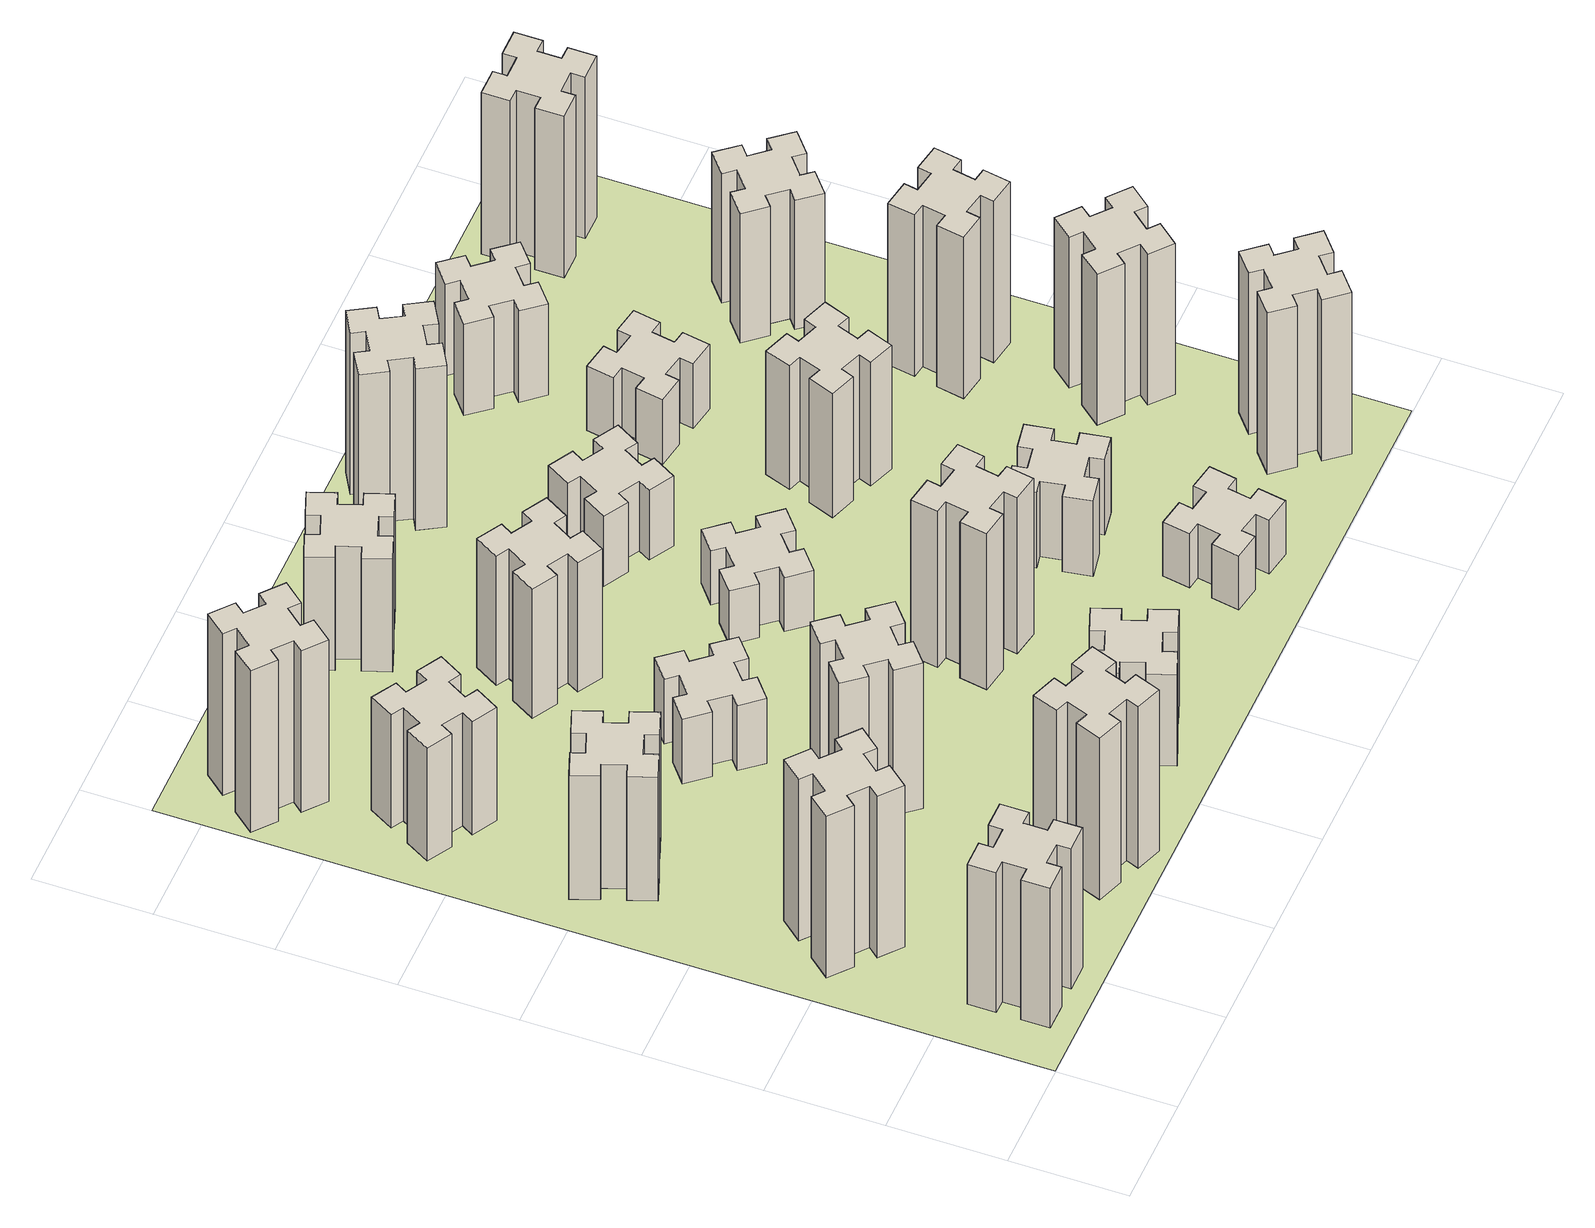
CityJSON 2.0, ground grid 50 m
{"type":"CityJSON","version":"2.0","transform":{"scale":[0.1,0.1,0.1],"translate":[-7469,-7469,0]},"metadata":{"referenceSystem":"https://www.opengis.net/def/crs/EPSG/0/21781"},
"CityObjects":{
"building1":{"type":"Building","attributes":{"class":"1000","function":"1000","usage":"1000","yearOfConstruction":2016,"roofType":"1000","measuredHeight":78,"storeysAboveGround":30,"storeysBelowGround":0},"geometry":[{"type":"Solid","lod":"1","boundaries":[[[[0,1,2,3,4,5,6,7,8,9,10,11,12,13,14,15,16,17,18,19]],[[17,16,20,21]],[[16,15,22,20]],[[15,14,23,22]],[[14,13,24,23]],[[13,12,25,24]],[[12,11,26,25]],[[11,10,27,26]],[[10,9,28,27]],[[9,8,29,28]],[[8,7,30,29]],[[7,6,31,30]],[[6,5,32,31]],[[5,4,33,32]],[[4,3,34,33]],[[3,2,35,34]],[[2,1,36,35]],[[1,0,37,36]],[[0,19,38,37]],[[19,18,39,38]],[[18,17,21,39]],[[24,25,26,27,28,29,30,31,32,33,34,35,36,37,38,39,21,20,22,23]]]]}]},
"building2":{"type":"Building","attributes":{"class":"1000","function":"1000","usage":"1000","yearOfConstruction":2016,"roofType":"1000","measuredHeight":90,"storeysAboveGround":30,"storeysBelowGround":0},"geometry":[{"type":"Solid","lod":"1","boundaries":[[[[40,41,42,43,44,45,46,47,48,49,50,51,52,53,54,55,56,57,58,59]],[[57,56,60,61]],[[56,55,62,60]],[[55,54,63,62]],[[54,53,64,63]],[[53,52,65,64]],[[52,51,66,65]],[[51,50,67,66]],[[50,49,68,67]],[[49,48,69,68]],[[48,47,70,69]],[[47,46,71,70]],[[46,45,72,71]],[[45,44,73,72]],[[44,43,74,73]],[[43,42,75,74]],[[42,41,76,75]],[[41,40,77,76]],[[40,59,78,77]],[[59,58,79,78]],[[58,57,61,79]],[[64,65,66,67,68,69,70,71,72,73,74,75,76,77,78,79,61,60,62,63]]]]}]},
"building3":{"type":"Building","attributes":{"class":"1000","function":"1000","usage":"1000","yearOfConstruction":2016,"roofType":"1000","measuredHeight":69,"storeysAboveGround":30,"storeysBelowGround":0},"geometry":[{"type":"Solid","lod":"1","boundaries":[[[[80,81,82,83,84,85,86,87,88,89,90,91,92,93,94,95,96,97,98,99]],[[97,96,100,101]],[[96,95,102,100]],[[95,94,103,102]],[[94,93,104,103]],[[93,92,105,104]],[[92,91,106,105]],[[91,90,107,106]],[[90,89,108,107]],[[89,88,109,108]],[[88,87,110,109]],[[87,86,111,110]],[[86,85,112,111]],[[85,84,113,112]],[[84,83,114,113]],[[83,82,115,114]],[[82,81,116,115]],[[81,80,117,116]],[[80,99,118,117]],[[99,98,119,118]],[[98,97,101,119]],[[104,105,106,107,108,109,110,111,112,113,114,115,116,117,118,119,101,100,102,103]]]]}]},
"building4":{"type":"Building","attributes":{"class":"1000","function":"1000","usage":"1000","yearOfConstruction":2016,"roofType":"1000","measuredHeight":63,"storeysAboveGround":30,"storeysBelowGround":0},"geometry":[{"type":"Solid","lod":"1","boundaries":[[[[120,121,122,123,124,125,126,127,128,129,130,131,132,133,134,135,136,137,138,139]],[[137,136,140,141]],[[136,135,142,140]],[[135,134,143,142]],[[134,133,144,143]],[[133,132,145,144]],[[132,131,146,145]],[[131,130,147,146]],[[130,129,148,147]],[[129,128,149,148]],[[128,127,150,149]],[[127,126,151,150]],[[126,125,152,151]],[[125,124,153,152]],[[124,123,154,153]],[[123,122,155,154]],[[122,121,156,155]],[[121,120,157,156]],[[120,139,158,157]],[[139,138,159,158]],[[138,137,141,159]],[[144,145,146,147,148,149,150,151,152,153,154,155,156,157,158,159,141,140,142,143]]]]}]},
"building5":{"type":"Building","attributes":{"class":"1000","function":"1000","usage":"1000","yearOfConstruction":2016,"roofType":"1000","measuredHeight":90,"storeysAboveGround":30,"storeysBelowGround":0},"geometry":[{"type":"Solid","lod":"1","boundaries":[[[[160,161,162,163,164,165,166,167,168,169,170,171,172,173,174,175,176,177,178,179]],[[177,176,180,181]],[[176,175,182,180]],[[175,174,183,182]],[[174,173,184,183]],[[173,172,185,184]],[[172,171,186,185]],[[171,170,187,186]],[[170,169,188,187]],[[169,168,189,188]],[[168,167,190,189]],[[167,166,191,190]],[[166,165,192,191]],[[165,164,193,192]],[[164,163,194,193]],[[163,162,195,194]],[[162,161,196,195]],[[161,160,197,196]],[[160,179,198,197]],[[179,178,199,198]],[[178,177,181,199]],[[184,185,186,187,188,189,190,191,192,193,194,195,196,197,198,199,181,180,182,183]]]]}]},
"building6":{"type":"Building","attributes":{"class":"1000","function":"1000","usage":"1000","yearOfConstruction":2016,"roofType":"1000","measuredHeight":90,"storeysAboveGround":30,"storeysBelowGround":0},"geometry":[{"type":"Solid","lod":"1","boundaries":[[[[200,201,202,203,204,205,206,207,208,209,210,211,212,213,214,215,216,217,218,219]],[[217,216,220,221]],[[216,215,222,220]],[[215,214,223,222]],[[214,213,224,223]],[[213,212,225,224]],[[212,211,226,225]],[[211,210,227,226]],[[210,209,228,227]],[[209,208,229,228]],[[208,207,230,229]],[[207,206,231,230]],[[206,205,232,231]],[[205,204,233,232]],[[204,203,234,233]],[[203,202,235,234]],[[202,201,236,235]],[[201,200,237,236]],[[200,219,238,237]],[[219,218,239,238]],[[218,217,221,239]],[[224,225,226,227,228,229,230,231,232,233,234,235,236,237,238,239,221,220,222,223]]]]}]},
"building7":{"type":"Building","attributes":{"class":"1000","function":"1000","usage":"1000","yearOfConstruction":2016,"roofType":"1000","measuredHeight":81,"storeysAboveGround":30,"storeysBelowGround":0},"geometry":[{"type":"Solid","lod":"1","boundaries":[[[[240,241,242,243,244,245,246,247,248,249,250,251,252,253,254,255,256,257,258,259]],[[257,256,260,261]],[[256,255,262,260]],[[255,254,263,262]],[[254,253,264,263]],[[253,252,265,264]],[[252,251,266,265]],[[251,250,267,266]],[[250,249,268,267]],[[249,248,269,268]],[[248,247,270,269]],[[247,246,271,270]],[[246,245,272,271]],[[245,244,273,272]],[[244,243,274,273]],[[243,242,275,274]],[[242,241,276,275]],[[241,240,277,276]],[[240,259,278,277]],[[259,258,279,278]],[[258,257,261,279]],[[264,265,266,267,268,269,270,271,272,273,274,275,276,277,278,279,261,260,262,263]]]]}]},
"building8":{"type":"Building","attributes":{"class":"1000","function":"1000","usage":"1000","yearOfConstruction":2016,"roofType":"1000","measuredHeight":36,"storeysAboveGround":30,"storeysBelowGround":0},"geometry":[{"type":"Solid","lod":"1","boundaries":[[[[280,281,282,283,284,285,286,287,288,289,290,291,292,293,294,295,296,297,298,299]],[[297,296,300,301]],[[296,295,302,300]],[[295,294,303,302]],[[294,293,304,303]],[[293,292,305,304]],[[292,291,306,305]],[[291,290,307,306]],[[290,289,308,307]],[[289,288,309,308]],[[288,287,310,309]],[[287,286,311,310]],[[286,285,312,311]],[[285,284,313,312]],[[284,283,314,313]],[[283,282,315,314]],[[282,281,316,315]],[[281,280,317,316]],[[280,299,318,317]],[[299,298,319,318]],[[298,297,301,319]],[[304,305,306,307,308,309,310,311,312,313,314,315,316,317,318,319,301,300,302,303]]]]}]},
"building9":{"type":"Building","attributes":{"class":"1000","function":"1000","usage":"1000","yearOfConstruction":2016,"roofType":"1000","measuredHeight":51,"storeysAboveGround":30,"storeysBelowGround":0},"geometry":[{"type":"Solid","lod":"1","boundaries":[[[[320,321,322,323,324,325,326,327,328,329,330,331,332,333,334,335,336,337,338,339]],[[337,336,340,341]],[[336,335,342,340]],[[335,334,343,342]],[[334,333,344,343]],[[333,332,345,344]],[[332,331,346,345]],[[331,330,347,346]],[[330,329,348,347]],[[329,328,349,348]],[[328,327,350,349]],[[327,326,351,350]],[[326,325,352,351]],[[325,324,353,352]],[[324,323,354,353]],[[323,322,355,354]],[[322,321,356,355]],[[321,320,357,356]],[[320,339,358,357]],[[339,338,359,358]],[[338,337,341,359]],[[344,345,346,347,348,349,350,351,352,353,354,355,356,357,358,359,341,340,342,343]]]]}]},
"building10":{"type":"Building","attributes":{"class":"1000","function":"1000","usage":"1000","yearOfConstruction":2016,"roofType":"1000","measuredHeight":72,"storeysAboveGround":30,"storeysBelowGround":0},"geometry":[{"type":"Solid","lod":"1","boundaries":[[[[360,361,362,363,364,365,366,367,368,369,370,371,372,373,374,375,376,377,378,379]],[[377,376,380,381]],[[376,375,382,380]],[[375,374,383,382]],[[374,373,384,383]],[[373,372,385,384]],[[372,371,386,385]],[[371,370,387,386]],[[370,369,388,387]],[[369,368,389,388]],[[368,367,390,389]],[[367,366,391,390]],[[366,365,392,391]],[[365,364,393,392]],[[364,363,394,393]],[[363,362,395,394]],[[362,361,396,395]],[[361,360,397,396]],[[360,379,398,397]],[[379,378,399,398]],[[378,377,381,399]],[[384,385,386,387,388,389,390,391,392,393,394,395,396,397,398,399,381,380,382,383]]]]}]},
"building11":{"type":"Building","attributes":{"class":"1000","function":"1000","usage":"1000","yearOfConstruction":2016,"roofType":"1000","measuredHeight":63,"storeysAboveGround":30,"storeysBelowGround":0},"geometry":[{"type":"Solid","lod":"1","boundaries":[[[[400,401,402,403,404,405,406,407,408,409,410,411,412,413,414,415,416,417,418,419]],[[417,416,420,421]],[[416,415,422,420]],[[415,414,423,422]],[[414,413,424,423]],[[413,412,425,424]],[[412,411,426,425]],[[411,410,427,426]],[[410,409,428,427]],[[409,408,429,428]],[[408,407,430,429]],[[407,406,431,430]],[[406,405,432,431]],[[405,404,433,432]],[[404,403,434,433]],[[403,402,435,434]],[[402,401,436,435]],[[401,400,437,436]],[[400,419,438,437]],[[419,418,439,438]],[[418,417,421,439]],[[424,425,426,427,428,429,430,431,432,433,434,435,436,437,438,439,421,420,422,423]]]]}]},
"building12":{"type":"Building","attributes":{"class":"1000","function":"1000","usage":"1000","yearOfConstruction":2016,"roofType":"1000","measuredHeight":87,"storeysAboveGround":30,"storeysBelowGround":0},"geometry":[{"type":"Solid","lod":"1","boundaries":[[[[440,441,442,443,444,445,446,447,448,449,450,451,452,453,454,455,456,457,458,459]],[[457,456,460,461]],[[456,455,462,460]],[[455,454,463,462]],[[454,453,464,463]],[[453,452,465,464]],[[452,451,466,465]],[[451,450,467,466]],[[450,449,468,467]],[[449,448,469,468]],[[448,447,470,469]],[[447,446,471,470]],[[446,445,472,471]],[[445,444,473,472]],[[444,443,474,473]],[[443,442,475,474]],[[442,441,476,475]],[[441,440,477,476]],[[440,459,478,477]],[[459,458,479,478]],[[458,457,461,479]],[[464,465,466,467,468,469,470,471,472,473,474,475,476,477,478,479,461,460,462,463]]]]}]},
"building13":{"type":"Building","attributes":{"class":"1000","function":"1000","usage":"1000","yearOfConstruction":2016,"roofType":"1000","measuredHeight":30,"storeysAboveGround":30,"storeysBelowGround":0},"geometry":[{"type":"Solid","lod":"1","boundaries":[[[[480,481,482,483,484,485,486,487,488,489,490,491,492,493,494,495,496,497,498,499]],[[497,496,500,501]],[[496,495,502,500]],[[495,494,503,502]],[[494,493,504,503]],[[493,492,505,504]],[[492,491,506,505]],[[491,490,507,506]],[[490,489,508,507]],[[489,488,509,508]],[[488,487,510,509]],[[487,486,511,510]],[[486,485,512,511]],[[485,484,513,512]],[[484,483,514,513]],[[483,482,515,514]],[[482,481,516,515]],[[481,480,517,516]],[[480,499,518,517]],[[499,498,519,518]],[[498,497,501,519]],[[504,505,506,507,508,509,510,511,512,513,514,515,516,517,518,519,501,500,502,503]]]]}]},
"building14":{"type":"Building","attributes":{"class":"1000","function":"1000","usage":"1000","yearOfConstruction":2016,"roofType":"1000","measuredHeight":39,"storeysAboveGround":30,"storeysBelowGround":0},"geometry":[{"type":"Solid","lod":"1","boundaries":[[[[520,521,522,523,524,525,526,527,528,529,530,531,532,533,534,535,536,537,538,539]],[[537,536,540,541]],[[536,535,542,540]],[[535,534,543,542]],[[534,533,544,543]],[[533,532,545,544]],[[532,531,546,545]],[[531,530,547,546]],[[530,529,548,547]],[[529,528,549,548]],[[528,527,550,549]],[[527,526,551,550]],[[526,525,552,551]],[[525,524,553,552]],[[524,523,554,553]],[[523,522,555,554]],[[522,521,556,555]],[[521,520,557,556]],[[520,539,558,557]],[[539,538,559,558]],[[538,537,541,559]],[[544,545,546,547,548,549,550,551,552,553,554,555,556,557,558,559,541,540,542,543]]]]}]},
"building15":{"type":"Building","attributes":{"class":"1000","function":"1000","usage":"1000","yearOfConstruction":2016,"roofType":"1000","measuredHeight":30,"storeysAboveGround":30,"storeysBelowGround":0},"geometry":[{"type":"Solid","lod":"1","boundaries":[[[[560,561,562,563,564,565,566,567,568,569,570,571,572,573,574,575,576,577,578,579]],[[577,576,580,581]],[[576,575,582,580]],[[575,574,583,582]],[[574,573,584,583]],[[573,572,585,584]],[[572,571,586,585]],[[571,570,587,586]],[[570,569,588,587]],[[569,568,589,588]],[[568,567,590,589]],[[567,566,591,590]],[[566,565,592,591]],[[565,564,593,592]],[[564,563,594,593]],[[563,562,595,594]],[[562,561,596,595]],[[561,560,597,596]],[[560,579,598,597]],[[579,578,599,598]],[[578,577,581,599]],[[584,585,586,587,588,589,590,591,592,593,594,595,596,597,598,599,581,580,582,583]]]]}]},
"building16":{"type":"Building","attributes":{"class":"1000","function":"1000","usage":"1000","yearOfConstruction":2016,"roofType":"1000","measuredHeight":90,"storeysAboveGround":30,"storeysBelowGround":0},"geometry":[{"type":"Solid","lod":"1","boundaries":[[[[600,601,602,603,604,605,606,607,608,609,610,611,612,613,614,615,616,617,618,619]],[[617,616,620,621]],[[616,615,622,620]],[[615,614,623,622]],[[614,613,624,623]],[[613,612,625,624]],[[612,611,626,625]],[[611,610,627,626]],[[610,609,628,627]],[[609,608,629,628]],[[608,607,630,629]],[[607,606,631,630]],[[606,605,632,631]],[[605,604,633,632]],[[604,603,634,633]],[[603,602,635,634]],[[602,601,636,635]],[[601,600,637,636]],[[600,619,638,637]],[[619,618,639,638]],[[618,617,621,639]],[[624,625,626,627,628,629,630,631,632,633,634,635,636,637,638,639,621,620,622,623]]]]}]},
"building17":{"type":"Building","attributes":{"class":"1000","function":"1000","usage":"1000","yearOfConstruction":2016,"roofType":"1000","measuredHeight":42,"storeysAboveGround":30,"storeysBelowGround":0},"geometry":[{"type":"Solid","lod":"1","boundaries":[[[[640,641,642,643,644,645,646,647,648,649,650,651,652,653,654,655,656,657,658,659]],[[657,656,660,661]],[[656,655,662,660]],[[655,654,663,662]],[[654,653,664,663]],[[653,652,665,664]],[[652,651,666,665]],[[651,650,667,666]],[[650,649,668,667]],[[649,648,669,668]],[[648,647,670,669]],[[647,646,671,670]],[[646,645,672,671]],[[645,644,673,672]],[[644,643,674,673]],[[643,642,675,674]],[[642,641,676,675]],[[641,640,677,676]],[[640,659,678,677]],[[659,658,679,678]],[[658,657,661,679]],[[664,665,666,667,668,669,670,671,672,673,674,675,676,677,678,679,661,660,662,663]]]]}]},
"building18":{"type":"Building","attributes":{"class":"1000","function":"1000","usage":"1000","yearOfConstruction":2016,"roofType":"1000","measuredHeight":69,"storeysAboveGround":30,"storeysBelowGround":0},"geometry":[{"type":"Solid","lod":"1","boundaries":[[[[680,681,682,683,684,685,686,687,688,689,690,691,692,693,694,695,696,697,698,699]],[[697,696,700,701]],[[696,695,702,700]],[[695,694,703,702]],[[694,693,704,703]],[[693,692,705,704]],[[692,691,706,705]],[[691,690,707,706]],[[690,689,708,707]],[[689,688,709,708]],[[688,687,710,709]],[[687,686,711,710]],[[686,685,712,711]],[[685,684,713,712]],[[684,683,714,713]],[[683,682,715,714]],[[682,681,716,715]],[[681,680,717,716]],[[680,699,718,717]],[[699,698,719,718]],[[698,697,701,719]],[[704,705,706,707,708,709,710,711,712,713,714,715,716,717,718,719,701,700,702,703]]]]}]},
"building19":{"type":"Building","attributes":{"class":"1000","function":"1000","usage":"1000","yearOfConstruction":2016,"roofType":"1000","measuredHeight":36,"storeysAboveGround":30,"storeysBelowGround":0},"geometry":[{"type":"Solid","lod":"1","boundaries":[[[[720,721,722,723,724,725,726,727,728,729,730,731,732,733,734,735,736,737,738,739]],[[737,736,740,741]],[[736,735,742,740]],[[735,734,743,742]],[[734,733,744,743]],[[733,732,745,744]],[[732,731,746,745]],[[731,730,747,746]],[[730,729,748,747]],[[729,728,749,748]],[[728,727,750,749]],[[727,726,751,750]],[[726,725,752,751]],[[725,724,753,752]],[[724,723,754,753]],[[723,722,755,754]],[[722,721,756,755]],[[721,720,757,756]],[[720,739,758,757]],[[739,738,759,758]],[[738,737,741,759]],[[744,745,746,747,748,749,750,751,752,753,754,755,756,757,758,759,741,740,742,743]]]]}]},
"building20":{"type":"Building","attributes":{"class":"1000","function":"1000","usage":"1000","yearOfConstruction":2016,"roofType":"1000","measuredHeight":90,"storeysAboveGround":30,"storeysBelowGround":0},"geometry":[{"type":"Solid","lod":"1","boundaries":[[[[760,761,762,763,764,765,766,767,768,769,770,771,772,773,774,775,776,777,778,779]],[[777,776,780,781]],[[776,775,782,780]],[[775,774,783,782]],[[774,773,784,783]],[[773,772,785,784]],[[772,771,786,785]],[[771,770,787,786]],[[770,769,788,787]],[[769,768,789,788]],[[768,767,790,789]],[[767,766,791,790]],[[766,765,792,791]],[[765,764,793,792]],[[764,763,794,793]],[[763,762,795,794]],[[762,761,796,795]],[[761,760,797,796]],[[760,779,798,797]],[[779,778,799,798]],[[778,777,781,799]],[[784,785,786,787,788,789,790,791,792,793,794,795,796,797,798,799,781,780,782,783]]]]}]},
"building21":{"type":"Building","attributes":{"class":"1000","function":"1000","usage":"1000","yearOfConstruction":2016,"roofType":"1000","measuredHeight":51,"storeysAboveGround":30,"storeysBelowGround":0},"geometry":[{"type":"Solid","lod":"1","boundaries":[[[[800,801,802,803,804,805,806,807,808,809,810,811,812,813,814,815,816,817,818,819]],[[817,816,820,821]],[[816,815,822,820]],[[815,814,823,822]],[[814,813,824,823]],[[813,812,825,824]],[[812,811,826,825]],[[811,810,827,826]],[[810,809,828,827]],[[809,808,829,828]],[[808,807,830,829]],[[807,806,831,830]],[[806,805,832,831]],[[805,804,833,832]],[[804,803,834,833]],[[803,802,835,834]],[[802,801,836,835]],[[801,800,837,836]],[[800,819,838,837]],[[819,818,839,838]],[[818,817,821,839]],[[824,825,826,827,828,829,830,831,832,833,834,835,836,837,838,839,821,820,822,823]]]]}]},
"building22":{"type":"Building","attributes":{"class":"1000","function":"1000","usage":"1000","yearOfConstruction":2016,"roofType":"1000","measuredHeight":84,"storeysAboveGround":30,"storeysBelowGround":0},"geometry":[{"type":"Solid","lod":"1","boundaries":[[[[840,841,842,843,844,845,846,847,848,849,850,851,852,853,854,855,856,857,858,859]],[[857,856,860,861]],[[856,855,862,860]],[[855,854,863,862]],[[854,853,864,863]],[[853,852,865,864]],[[852,851,866,865]],[[851,850,867,866]],[[850,849,868,867]],[[849,848,869,868]],[[848,847,870,869]],[[847,846,871,870]],[[846,845,872,871]],[[845,844,873,872]],[[844,843,874,873]],[[843,842,875,874]],[[842,841,876,875]],[[841,840,877,876]],[[840,859,878,877]],[[859,858,879,878]],[[858,857,861,879]],[[864,865,866,867,868,869,870,871,872,873,874,875,876,877,878,879,861,860,862,863]]]]}]},
"building23":{"type":"Building","attributes":{"class":"1000","function":"1000","usage":"1000","yearOfConstruction":2016,"roofType":"1000","measuredHeight":90,"storeysAboveGround":30,"storeysBelowGround":0},"geometry":[{"type":"Solid","lod":"1","boundaries":[[[[880,881,882,883,884,885,886,887,888,889,890,891,892,893,894,895,896,897,898,899]],[[897,896,900,901]],[[896,895,902,900]],[[895,894,903,902]],[[894,893,904,903]],[[893,892,905,904]],[[892,891,906,905]],[[891,890,907,906]],[[890,889,908,907]],[[889,888,909,908]],[[888,887,910,909]],[[887,886,911,910]],[[886,885,912,911]],[[885,884,913,912]],[[884,883,914,913]],[[883,882,915,914]],[[882,881,916,915]],[[881,880,917,916]],[[880,899,918,917]],[[899,898,919,918]],[[898,897,901,919]],[[904,905,906,907,908,909,910,911,912,913,914,915,916,917,918,919,901,900,902,903]]]]}]},
"building24":{"type":"Building","attributes":{"class":"1000","function":"1000","usage":"1000","yearOfConstruction":2016,"roofType":"1000","measuredHeight":72,"storeysAboveGround":30,"storeysBelowGround":0},"geometry":[{"type":"Solid","lod":"1","boundaries":[[[[920,921,922,923,924,925,926,927,928,929,930,931,932,933,934,935,936,937,938,939]],[[937,936,940,941]],[[936,935,942,940]],[[935,934,943,942]],[[934,933,944,943]],[[933,932,945,944]],[[932,931,946,945]],[[931,930,947,946]],[[930,929,948,947]],[[929,928,949,948]],[[928,927,950,949]],[[927,926,951,950]],[[926,925,952,951]],[[925,924,953,952]],[[924,923,954,953]],[[923,922,955,954]],[[922,921,956,955]],[[921,920,957,956]],[[920,939,958,957]],[[939,938,959,958]],[[938,937,941,959]],[[944,945,946,947,948,949,950,951,952,953,954,955,956,957,958,959,941,940,942,943]]]]}]},
"building25":{"type":"Building","attributes":{"class":"1000","function":"1000","usage":"1000","yearOfConstruction":2016,"roofType":"1000","measuredHeight":90,"storeysAboveGround":30,"storeysBelowGround":0},"geometry":[{"type":"Solid","lod":"1","boundaries":[[[[960,961,962,963,964,965,966,967,968,969,970,971,972,973,974,975,976,977,978,979]],[[977,976,980,981]],[[976,975,982,980]],[[975,974,983,982]],[[974,973,984,983]],[[973,972,985,984]],[[972,971,986,985]],[[971,970,987,986]],[[970,969,988,987]],[[969,968,989,988]],[[968,967,990,989]],[[967,966,991,990]],[[966,965,992,991]],[[965,964,993,992]],[[964,963,994,993]],[[963,962,995,994]],[[962,961,996,995]],[[961,960,997,996]],[[960,979,998,997]],[[979,978,999,998]],[[978,977,981,999]],[[984,985,986,987,988,989,990,991,992,993,994,995,996,997,998,999,981,980,982,983]]]]}]},
"landuse1":{"type":"LandUse","attributes":{"name":"plot1","function":"1010"},"geometry":[{"type":"MultiSurface","lod":"1","boundaries":[[[1000,1001,1002,1003]]]}]}
},
"vertices":[
[265,325,0],[265,225,0],[205,225,0],[205,105,0],[325,105,0],[325,165,0],[425,165,0],[425,105,0],[545,105,0],[545,225,0],[485,225,0],[485,325,0],[545,325,0],[545,445,0],[425,445,0],[425,385,0],[325,385,0],[325,445,0],[205,445,0],[205,325,0],[325,385,780],[325,445,780],[425,385,780],[425,445,780],[545,445,780],[545,325,780],[485,325,780],[485,225,780],[545,225,780],[545,105,780],[425,105,780],[425,165,780],[325,165,780],[325,105,780],[205,105,780],[205,225,780],[265,225,780],[265,325,780],[205,325,780],[205,445,780],
[484,1067,0],[408,1132,0],[446,1178,0],[354,1255,0],[277,1163,0],[323,1124,0],[259,1048,0],[213,1086,0],[136,994,0],[228,917,0],[266,963,0],[343,899,0],[304,853,0],[396,776,0],[473,868,0],[427,906,0],[492,983,0],[538,944,0],[615,1036,0],[523,1113,0],[492,983,900],[538,944,900],[427,906,900],[473,868,900],[396,776,900],[304,853,900],[343,899,900],[266,963,900],[228,917,900],[136,994,900],[213,1086,900],[259,1048,900],[323,1124,900],[277,1163,900],[354,1255,900],[446,1178,900],[408,1132,900],[484,1067,900],[523,1113,900],[615,1036,900],
[366,1835,0],[460,1869,0],[480,1813,0],[593,1854,0],[552,1967,0],[496,1946,0],[462,2040,0],[518,2060,0],[477,2173,0],[364,2132,0],[385,2076,0],[291,2042,0],[270,2098,0],[157,2057,0],[199,1944,0],[255,1965,0],[289,1871,0],[233,1850,0],[274,1737,0],[387,1779,0],[289,1871,690],[233,1850,690],[255,1965,690],[199,1944,690],[157,2057,690],[270,2098,690],[291,2042,690],[385,2076,690],[364,2132,690],[477,2173,690],[518,2060,690],[462,2040,690],[496,1946,690],[552,1967,690],[593,1854,690],[480,1813,690],[460,1869,690],[366,1835,690],[387,1779,690],[274,1737,690],
[446,2597,0],[496,2684,0],[548,2654,0],[608,2758,0],[504,2818,0],[474,2766,0],[387,2816,0],[417,2868,0],[313,2928,0],[253,2824,0],[305,2794,0],[255,2707,0],[203,2737,0],[143,2633,0],[247,2573,0],[277,2625,0],[364,2575,0],[334,2523,0],[438,2463,0],[498,2567,0],[364,2575,630],[334,2523,630],[277,2625,630],[247,2573,630],[143,2633,630],[203,2737,630],[255,2707,630],[305,2794,630],[253,2824,630],[313,2928,630],[417,2868,630],[387,2816,630],[474,2766,630],[504,2818,630],[608,2758,630],[548,2654,630],[496,2684,630],[446,2597,630],[498,2567,630],[438,2463,630],
[1029,360,0],[995,266,0],[939,287,0],[897,174,0],[1010,133,0],[1031,189,0],[1125,155,0],[1104,99,0],[1217,57,0],[1258,170,0],[1202,191,0],[1236,285,0],[1292,264,0],[1333,377,0],[1220,418,0],[1200,362,0],[1106,396,0],[1127,452,0],[1014,493,0],[973,380,0],[1106,396,900],[1127,452,900],[1200,362,900],[1220,418,900],[1333,377,900],[1292,264,900],[1236,285,900],[1202,191,900],[1258,170,900],[1217,57,900],[1104,99,900],[1125,155,900],[1031,189,900],[1010,133,900],[897,174,900],[939,287,900],[995,266,900],[1029,360,900],[973,380,900],[1014,493,900],
[384,3387,0],[308,3452,0],[346,3498,0],[254,3575,0],[177,3483,0],[223,3444,0],[159,3368,0],[113,3406,0],[36,3314,0],[128,3237,0],[166,3283,0],[243,3219,0],[204,3173,0],[296,3096,0],[373,3188,0],[327,3226,0],[392,3303,0],[438,3264,0],[515,3356,0],[423,3433,0],[392,3303,900],[438,3264,900],[327,3226,900],[373,3188,900],[296,3096,900],[204,3173,900],[243,3219,900],[166,3283,900],[128,3237,900],[36,3314,900],[113,3406,900],[159,3368,900],[223,3444,900],[177,3483,900],[254,3575,900],[346,3498,900],[308,3452,900],[384,3387,900],[423,3433,900],[515,3356,900],
[1083,1332,0],[1006,1267,0],[968,1313,0],[876,1236,0],[953,1144,0],[999,1183,0],[1063,1106,0],[1017,1068,0],[1094,976,0],[1186,1053,0],[1148,1099,0],[1224,1163,0],[1263,1117,0],[1355,1194,0],[1278,1286,0],[1232,1248,0],[1167,1324,0],[1213,1363,0],[1136,1455,0],[1044,1378,0],[1167,1324,810],[1213,1363,810],[1232,1248,810],[1278,1286,810],[1355,1194,810],[1263,1117,810],[1224,1163,810],[1148,1099,810],[1186,1053,810],[1094,976,810],[1017,1068,810],[1063,1106,810],[999,1183,810],[953,1144,810],[876,1236,810],[968,1313,810],[1006,1267,810],[1083,1332,810],[1044,1378,810],[1136,1455,810],
[1083,1972,0],[1006,1907,0],[968,1953,0],[876,1876,0],[953,1784,0],[999,1823,0],[1063,1746,0],[1017,1708,0],[1094,1616,0],[1186,1693,0],[1148,1739,0],[1224,1803,0],[1263,1757,0],[1355,1834,0],[1278,1926,0],[1232,1888,0],[1167,1964,0],[1213,2003,0],[1136,2095,0],[1044,2018,0],[1167,1964,360],[1213,2003,360],[1232,1888,360],[1278,1926,360],[1355,1834,360],[1263,1757,360],[1224,1803,360],[1148,1739,360],[1186,1693,360],[1094,1616,360],[1017,1708,360],[1063,1746,360],[999,1823,360],[953,1784,360],[876,1876,360],[968,1953,360],[1006,1907,360],[1083,1972,360],[1044,2018,360],[1136,2095,360],
[1765,496,0],[1671,462,0],[1650,518,0],[1537,477,0],[1579,364,0],[1635,385,0],[1669,291,0],[1613,270,0],[1654,157,0],[1767,199,0],[1746,255,0],[1840,289,0],[1860,233,0],[1973,274,0],[1932,387,0],[1876,366,0],[1842,460,0],[1898,480,0],[1857,593,0],[1744,552,0],[1842,460,510],[1898,480,510],[1876,366,510],[1932,387,510],[1973,274,510],[1860,233,510],[1840,289,510],[1746,255,510],[1767,199,510],[1654,157,510],[1613,270,510],[1669,291,510],[1635,385,510],[1579,364,510],[1537,477,510],[1650,518,510],[1671,462,510],[1765,496,510],[1744,552,510],[1857,593,510],
[1314,2666,0],[1227,2716,0],[1257,2768,0],[1153,2828,0],[1093,2724,0],[1145,2694,0],[1095,2607,0],[1043,2637,0],[983,2533,0],[1087,2473,0],[1117,2525,0],[1204,2475,0],[1174,2423,0],[1278,2363,0],[1338,2467,0],[1286,2497,0],[1336,2584,0],[1388,2554,0],[1448,2658,0],[1344,2718,0],[1336,2584,720],[1388,2554,720],[1286,2497,720],[1338,2467,720],[1278,2363,720],[1174,2423,720],[1204,2475,720],[1117,2525,720],[1087,2473,720],[983,2533,720],[1043,2637,720],[1095,2607,720],[1145,2694,720],[1093,2724,720],[1153,2828,720],[1257,2768,720],[1227,2716,720],[1314,2666,720],[1344,2718,720],[1448,2658,720],
[1125,3456,0],[1031,3422,0],[1010,3478,0],[897,3437,0],[939,3324,0],[995,3345,0],[1029,3251,0],[973,3230,0],[1014,3117,0],[1127,3159,0],[1106,3215,0],[1200,3249,0],[1220,3193,0],[1333,3234,0],[1292,3347,0],[1236,3326,0],[1202,3420,0],[1258,3440,0],[1217,3553,0],[1104,3512,0],[1202,3420,630],[1258,3440,630],[1236,3326,630],[1292,3347,630],[1333,3234,630],[1220,3193,630],[1200,3249,630],[1106,3215,630],[1127,3159,630],[1014,3117,630],[973,3230,630],[1029,3251,630],[995,3345,630],[939,3324,630],[897,3437,630],[1010,3478,630],[1031,3422,630],[1125,3456,630],[1104,3512,630],[1217,3553,630],
[1887,1016,0],[1985,998,0],[1975,939,0],[2093,918,0],[2114,1037,0],[2055,1047,0],[2072,1145,0],[2131,1135,0],[2152,1253,0],[2034,1274,0],[2024,1215,0],[1925,1232,0],[1936,1291,0],[1817,1312,0],[1797,1194,0],[1856,1184,0],[1838,1085,0],[1779,1096,0],[1758,977,0],[1877,957,0],[1838,1085,870],[1779,1096,870],[1856,1184,870],[1797,1194,870],[1817,1312,870],[1936,1291,870],[1925,1232,870],[2024,1215,870],[2034,1274,870],[2152,1253,870],[2131,1135,870],[2072,1145,870],[2055,1047,870],[2114,1037,870],[2093,918,870],[1975,939,870],[1985,998,870],[1887,1016,870],[1877,957,870],[1758,977,870],
[1972,1988,0],[1907,2064,0],[1953,2103,0],[1876,2195,0],[1784,2118,0],[1823,2072,0],[1746,2007,0],[1708,2053,0],[1616,1976,0],[1693,1884,0],[1739,1923,0],[1803,1846,0],[1757,1808,0],[1834,1716,0],[1926,1793,0],[1888,1839,0],[1964,1903,0],[2003,1857,0],[2095,1934,0],[2018,2026,0],[1964,1903,300],[2003,1857,300],[1888,1839,300],[1926,1793,300],[1834,1716,300],[1757,1808,300],[1803,1846,300],[1739,1923,300],[1693,1884,300],[1616,1976,300],[1708,2053,300],[1746,2007,300],[1823,2072,300],[1784,2118,300],[1876,2195,300],[1953,2103,300],[1907,2064,300],[1972,1988,300],[2018,2026,300],[2095,1934,300],
[2026,2497,0],[2076,2584,0],[2128,2554,0],[2188,2658,0],[2084,2718,0],[2054,2666,0],[1967,2716,0],[1997,2768,0],[1893,2828,0],[1833,2724,0],[1885,2694,0],[1835,2607,0],[1783,2637,0],[1723,2533,0],[1827,2473,0],[1857,2525,0],[1944,2475,0],[1914,2423,0],[2018,2363,0],[2078,2467,0],[1944,2475,390],[1914,2423,390],[1857,2525,390],[1827,2473,390],[1723,2533,390],[1783,2637,390],[1835,2607,390],[1885,2694,390],[1833,2724,390],[1893,2828,390],[1997,2768,390],[1967,2716,390],[2054,2666,390],[2084,2718,390],[2188,2658,390],[2128,2554,390],[2076,2584,390],[2026,2497,390],[2078,2467,390],[2018,2363,390],
[2596,444,0],[2578,345,0],[2519,356,0],[2498,237,0],[2617,217,0],[2627,276,0],[2725,258,0],[2715,199,0],[2833,178,0],[2854,297,0],[2795,307,0],[2812,405,0],[2871,395,0],[2892,513,0],[2774,534,0],[2764,475,0],[2665,492,0],[2676,551,0],[2557,572,0],[2537,454,0],[2665,492,300],[2676,551,300],[2764,475,300],[2774,534,300],[2892,513,300],[2871,395,300],[2812,405,300],[2795,307,300],[2854,297,300],[2833,178,300],[2715,199,300],[2725,258,300],[2627,276,300],[2617,217,300],[2498,237,300],[2519,356,300],[2578,345,300],[2596,444,300],[2537,454,300],[2557,572,300],
[1844,3556,0],[1757,3506,0],[1727,3558,0],[1623,3498,0],[1683,3394,0],[1735,3424,0],[1785,3337,0],[1733,3307,0],[1793,3203,0],[1897,3263,0],[1867,3315,0],[1954,3365,0],[1984,3313,0],[2088,3373,0],[2028,3477,0],[1976,3447,0],[1926,3534,0],[1978,3564,0],[1918,3668,0],[1814,3608,0],[1926,3534,900],[1978,3564,900],[1976,3447,900],[2028,3477,900],[2088,3373,900],[1984,3313,900],[1954,3365,900],[1867,3315,900],[1897,3263,900],[1793,3203,900],[1733,3307,900],[1785,3337,900],[1735,3424,900],[1683,3394,900],[1623,3498,900],[1727,3558,900],[1757,3506,900],[1844,3556,900],[1814,3608,900],[1918,3668,900],
[2625,1132,0],[2527,1115,0],[2517,1174,0],[2398,1153,0],[2419,1035,0],[2478,1045,0],[2496,947,0],[2437,937,0],[2457,818,0],[2576,839,0],[2565,898,0],[2664,916,0],[2674,857,0],[2792,877,0],[2771,996,0],[2712,985,0],[2695,1084,0],[2754,1094,0],[2733,1212,0],[2615,1191,0],[2695,1084,420],[2754,1094,420],[2712,985,420],[2771,996,420],[2792,877,420],[2674,857,420],[2664,916,420],[2565,898,420],[2576,839,420],[2457,818,420],[2437,937,420],[2496,947,420],[2478,1045,420],[2419,1035,420],[2398,1153,420],[2517,1174,420],[2527,1115,420],[2625,1132,420],[2615,1191,420],[2733,1212,420],
[2682,1871,0],[2716,1965,0],[2772,1944,0],[2813,2057,0],[2700,2098,0],[2680,2042,0],[2586,2076,0],[2607,2132,0],[2494,2173,0],[2453,2060,0],[2509,2040,0],[2475,1946,0],[2419,1967,0],[2377,1854,0],[2490,1813,0],[2511,1869,0],[2605,1835,0],[2584,1779,0],[2697,1737,0],[2738,1850,0],[2605,1835,690],[2584,1779,690],[2511,1869,690],[2490,1813,690],[2377,1854,690],[2419,1967,690],[2475,1946,690],[2509,2040,690],[2453,2060,690],[2494,2173,690],[2607,2132,690],[2586,2076,690],[2680,2042,690],[2700,2098,690],[2813,2057,690],[2772,1944,690],[2716,1965,690],[2682,1871,690],[2738,1850,690],[2697,1737,690],
[2664,2795,0],[2565,2812,0],[2576,2871,0],[2457,2892,0],[2437,2774,0],[2496,2764,0],[2478,2665,0],[2419,2676,0],[2398,2557,0],[2517,2537,0],[2527,2596,0],[2625,2578,0],[2615,2519,0],[2733,2498,0],[2754,2617,0],[2695,2627,0],[2712,2725,0],[2771,2715,0],[2792,2833,0],[2674,2854,0],[2712,2725,360],[2771,2715,360],[2695,2627,360],[2754,2617,360],[2733,2498,360],[2615,2519,360],[2625,2578,360],[2527,2596,360],[2517,2537,360],[2398,2557,360],[2419,2676,360],[2478,2665,360],[2496,2764,360],[2437,2774,360],[2457,2892,360],[2576,2871,360],[2565,2812,360],[2664,2795,360],[2674,2854,360],[2792,2833,360],
[3468,259,0],[3544,323,0],[3583,277,0],[3675,354,0],[3598,446,0],[3552,408,0],[3487,484,0],[3533,523,0],[3456,615,0],[3364,538,0],[3403,492,0],[3326,427,0],[3288,473,0],[3196,396,0],[3273,304,0],[3319,343,0],[3383,266,0],[3337,228,0],[3414,136,0],[3506,213,0],[3383,266,900],[3337,228,900],[3319,343,900],[3273,304,900],[3196,396,900],[3288,473,900],[3326,427,900],[3403,492,900],[3364,538,900],[3456,615,900],[3533,523,900],[3487,484,900],[3552,408,900],[3598,446,900],[3675,354,900],[3583,277,900],[3544,323,900],[3468,259,900],[3506,213,900],[3414,136,900],
[2712,3368,0],[2647,3444,0],[2693,3483,0],[2616,3575,0],[2524,3498,0],[2563,3452,0],[2486,3387,0],[2448,3433,0],[2356,3356,0],[2433,3264,0],[2479,3303,0],[2543,3226,0],[2497,3188,0],[2574,3096,0],[2666,3173,0],[2628,3219,0],[2704,3283,0],[2743,3237,0],[2835,3314,0],[2758,3406,0],[2704,3283,510],[2743,3237,510],[2628,3219,510],[2666,3173,510],[2574,3096,510],[2497,3188,510],[2543,3226,510],[2479,3303,510],[2433,3264,510],[2356,3356,510],[2448,3433,510],[2486,3387,510],[2563,3452,510],[2524,3498,510],[2616,3575,510],[2693,3483,510],[2647,3444,510],[2712,3368,510],[2758,3406,510],[2835,3314,510],
[3487,1006,0],[3552,1083,0],[3598,1044,0],[3675,1136,0],[3583,1213,0],[3544,1167,0],[3468,1232,0],[3506,1278,0],[3414,1355,0],[3337,1263,0],[3383,1224,0],[3319,1148,0],[3273,1186,0],[3196,1094,0],[3288,1017,0],[3326,1063,0],[3403,999,0],[3364,953,0],[3456,876,0],[3533,968,0],[3403,999,840],[3364,953,840],[3326,1063,840],[3288,1017,840],[3196,1094,840],[3273,1186,840],[3319,1148,840],[3383,1224,840],[3337,1263,840],[3414,1355,840],[3506,1278,840],[3468,1232,840],[3544,1167,840],[3583,1213,840],[3675,1136,840],[3598,1044,840],[3552,1083,840],[3487,1006,840],[3533,968,840],[3456,876,840],
[3267,1656,0],[3365,1638,0],[3355,1579,0],[3473,1558,0],[3494,1677,0],[3435,1687,0],[3452,1785,0],[3511,1775,0],[3532,1893,0],[3414,1914,0],[3404,1855,0],[3305,1872,0],[3316,1931,0],[3197,1952,0],[3177,1834,0],[3236,1824,0],[3218,1725,0],[3159,1736,0],[3138,1617,0],[3257,1597,0],[3218,1725,900],[3159,1736,900],[3236,1824,900],[3177,1834,900],[3197,1952,900],[3316,1931,900],[3305,1872,900],[3404,1855,900],[3414,1914,900],[3532,1893,900],[3511,1775,900],[3452,1785,900],[3435,1687,900],[3494,1677,900],[3473,1558,900],[3355,1579,900],[3365,1638,900],[3267,1656,900],[3257,1597,900],[3138,1617,900],
[3219,2463,0],[3283,2386,0],[3237,2348,0],[3314,2256,0],[3406,2333,0],[3368,2379,0],[3444,2443,0],[3483,2397,0],[3575,2474,0],[3498,2566,0],[3452,2528,0],[3387,2604,0],[3433,2643,0],[3356,2735,0],[3264,2658,0],[3303,2612,0],[3226,2547,0],[3188,2593,0],[3096,2516,0],[3173,2424,0],[3226,2547,720],[3188,2593,720],[3303,2612,720],[3264,2658,720],[3356,2735,720],[3433,2643,720],[3387,2604,720],[3452,2528,720],[3498,2566,720],[3575,2474,720],[3483,2397,720],[3444,2443,720],[3368,2379,720],[3406,2333,720],[3314,2256,720],[3237,2348,720],[3283,2386,720],[3219,2463,720],[3173,2424,720],[3096,2516,720],
[3285,3325,0],[3385,3325,0],[3385,3265,0],[3505,3265,0],[3505,3385,0],[3445,3385,0],[3445,3485,0],[3505,3485,0],[3505,3605,0],[3385,3605,0],[3385,3545,0],[3285,3545,0],[3285,3605,0],[3165,3605,0],[3165,3485,0],[3225,3485,0],[3225,3385,0],[3165,3385,0],[3165,3265,0],[3285,3265,0],[3225,3385,900],[3165,3385,900],[3225,3485,900],[3165,3485,900],[3165,3605,900],[3285,3605,900],[3285,3545,900],[3385,3545,900],[3385,3605,900],[3505,3605,900],[3505,3485,900],[3445,3485,900],[3445,3385,900],[3505,3385,900],[3505,3265,900],[3385,3265,900],[3385,3325,900],[3285,3325,900],[3285,3265,900],[3165,3265,900],
[5,3705,0],[3705,3705,0],[3705,5,0],[5,5,0]
]}
